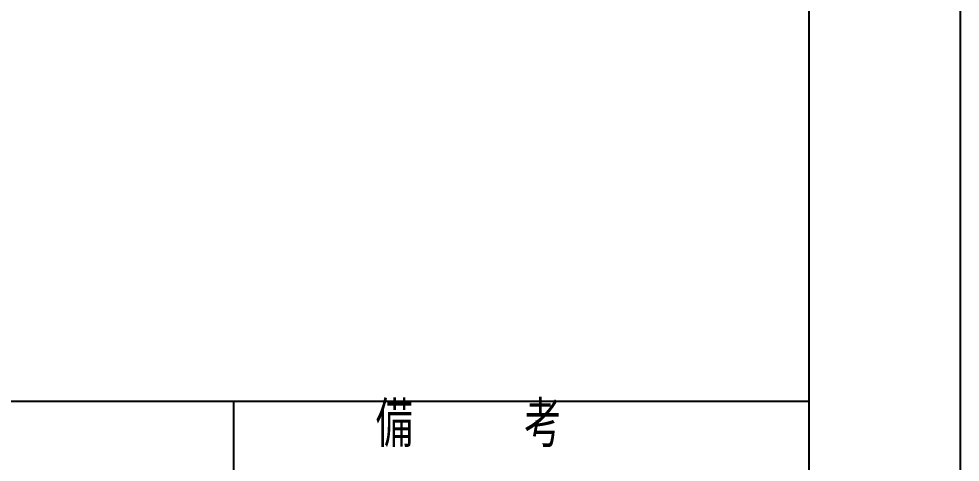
# Model space of a CAD drawing. Header units: millimetres. Extents: x -4568 to 36914, y -114 to 17788.
# Drawn here: x 6230.3 to 6728, y 11328.1 to 11562.4 of the extents above; entities that cross this region are included whole.
import ezdxf
from ezdxf.enums import TextEntityAlignment as Align

# ---------------------------------------------------------------- set-up
doc = ezdxf.new("R2010")
doc.units = ezdxf.units.MM
doc.header["$LTSCALE"] = 5
doc.layers.get('0').update_dxf_attribs({"color": 255})
doc.layers.add('寸法', color=4, linetype='Continuous')
doc.layers.add('文字', color=7, linetype='Continuous')
doc.styles.add('DLSTANDARD1', font='monotxt.shx', dxfattribs={"width": 0.6, "bigfont": 'extfont'})

msp = doc.modelspace()

# ---------------------------------------------------------------- linework, layer by layer
at = {"linetype": 'Continuous', "lineweight": -3}
msp.add_line((3444, 11360.38), (6648, 11360.38), dxfattribs=at)
for points in [[(3364, 13036.38), (6728, 13036.38), (6728, 10660.38), (3364, 10660.38)], [(3444, 12956.38), (6648, 12956.38), (6648, 10740.38), (3444, 10740.38)]]:
    msp.add_lwpolyline(points, close=True, dxfattribs=at)
at = {"layer": '寸法', "linetype": 'Continuous'}
msp.add_line((6344, 10740.38), (6344, 11360.38), dxfattribs=at)

# ---------------------------------------------------------------- texts
at = {"layer": '文字', "color": 0, "linetype": 'Continuous', "ltscale": 6, "style": 'DLSTANDARD1', "width": 0.74375}
msp.add_text('備\u3000\u3000\u3000考', height=24, dxfattribs=at).set_placement((6419.016, 11328.954), align=Align.BOTTOM_LEFT)

doc.saveas('drawing.dxf')
